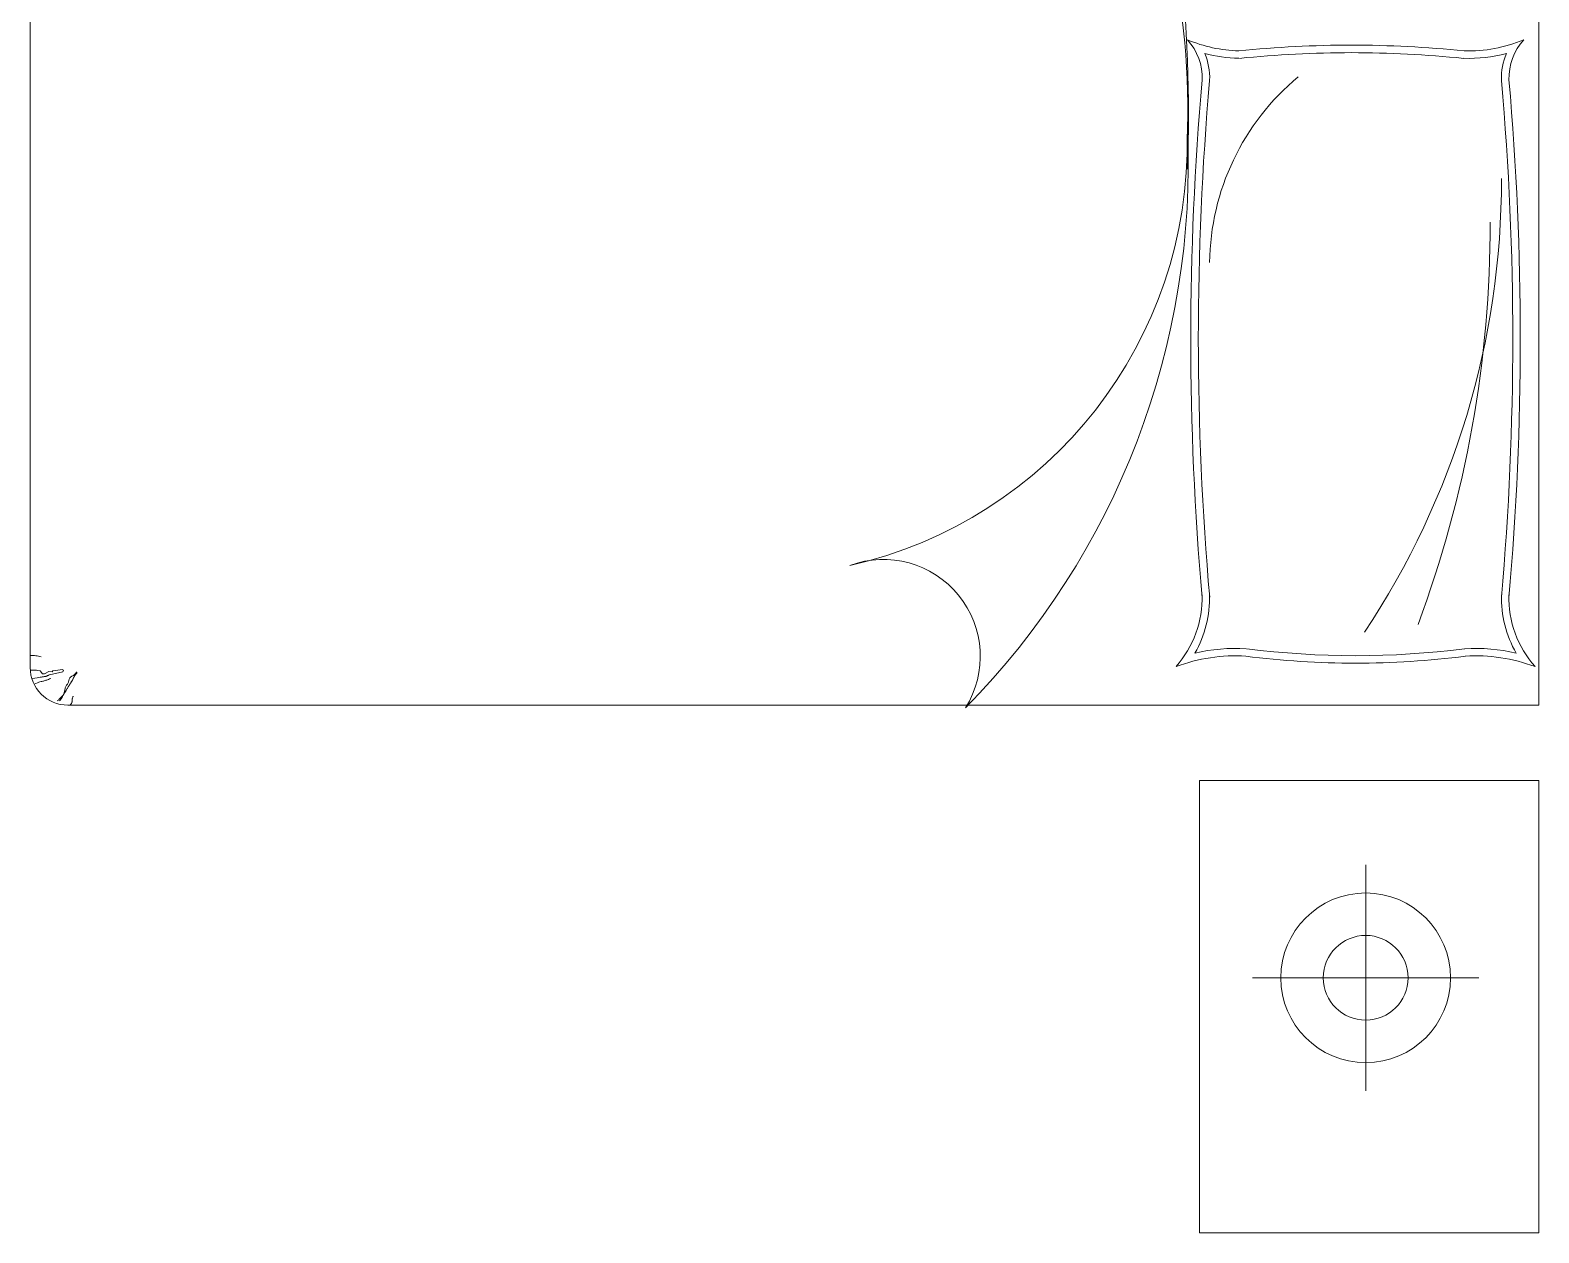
# Model space of a CAD drawing. Extents: x 72956 to 162056, y -6841 to 35159.
# Drawn here: x 137401 to 139401, y 6853 to 8448 of the extents above; entities that cross this region are included whole.
import ezdxf

# ---------------------------------------------------------------- set-up
doc = ezdxf.new("R2010")
doc.units = 0
doc.header["$LTSCALE"] = 1000
doc.header["$MEASUREMENT"] = 0
doc.layers.add('-厨卫', color=154, linetype='CONTINUOUS')
doc.layers.add('-家具', color=44, linetype='CONTINUOUS', lineweight=9)

# ---------------------------------------------------------------- blocks, each defined once
blk = doc.blocks.new('ee')
at = {"layer": '-家具'}
for p, q in [((182189.8, 130344.9, 23437.5), (182189.8, 128544.9, 23437.5)), ((180189.9, 128594.7, 23437.5), (180189.9, 130291.3, 23437.5)), ((180189.9, 128643, 23437.5), (180189.9, 130243, 23437.5)), ((180191.7, 128610.6, 23437.5), (180189.8, 128610.7, 23437.5)), ((180193.5, 128610.6, 23437.5), (180191.7, 128610.6, 23437.5)), ((180193.5, 128610.6, 23437.5), (180191.7, 128610.6, 23437.5)), ((180195.4, 128610.6, 23437.5), (180193.5, 128610.6, 23437.5)), ((180195.4, 128610.6, 23437.5), (180193.5, 128610.6, 23437.5)), ((180197.2, 128610.5, 23437.5), (180195.4, 128610.6, 23437.5)), ((180197.2, 128610.5, 23437.5), (180195.4, 128610.6, 23437.5)), ((180199, 128610.3, 23437.5), (180197.2, 128610.5, 23437.5)), ((180199, 128610.3, 23437.5), (180197.2, 128610.5, 23437.5)), ((180200.9, 128610, 23437.5), (180199, 128610.3, 23437.5)), ((180200.9, 128610, 23437.5), (180199, 128610.3, 23437.5)), ((180202.7, 128609.6, 23437.5), (180200.9, 128610, 23437.5)), ((180202.7, 128609.6, 23437.5), (180200.9, 128610, 23437.5)), ((180204.5, 128609.1, 23437.5), (180202.7, 128609.6, 23437.5)), ((180204.5, 128609.1, 23437.5), (180202.7, 128609.6, 23437.5)), ((180198.4, 128591.1, 23437.5), (180190, 128591.2, 23437.5)), ((180190, 128591.2, 23437.5), (180191.5, 128591.2, 23437.5)), ((180198.4, 128591.1, 23437.5), (180190, 128591.2, 23437.5)), ((180195.8, 128580.7, 23437.5), (180192.1, 128580, 23437.5)), ((180195.8, 128580.7, 23437.5), (180192.1, 128580, 23437.5)), ((180198.9, 128581.2, 23437.5), (180195.8, 128580.7, 23437.5)), ((180198.9, 128581.2, 23437.5), (180195.8, 128580.7, 23437.5)), ((180200, 128590.9, 23437.5), (180198.4, 128591.1, 23437.5)), ((180200, 128590.9, 23437.5), (180198.4, 128591.1, 23437.5)), ((180201.3, 128581.6, 23437.5), (180198.9, 128581.2, 23437.5)), ((180201.3, 128581.6, 23437.5), (180198.9, 128581.2, 23437.5)), ((180202.9, 128590.2, 23437.5), (180200, 128590.9, 23437.5)), ((180202.9, 128590.2, 23437.5), (180200, 128590.9, 23437.5)), ((180203.2, 128581.9, 23437.5), (180201.3, 128581.6, 23437.5)), ((180203.2, 128581.9, 23437.5), (180201.3, 128581.6, 23437.5)), ((180206.2, 128586.6, 23437.5), (180202.9, 128590.2, 23437.5)), ((180206.2, 128586.6, 23437.5), (180202.9, 128590.2, 23437.5)), ((180204.7, 128582.2, 23437.5), (180203.2, 128581.9, 23437.5)), ((180204.7, 128582.2, 23437.5), (180203.2, 128581.9, 23437.5)), ((180205.9, 128582.3, 23437.5), (180204.7, 128582.2, 23437.5)), ((180205.9, 128582.3, 23437.5), (180204.7, 128582.2, 23437.5)), ((180206.8, 128582.5, 23437.5), (180205.9, 128582.3, 23437.5)), ((180206.8, 128582.5, 23437.5), (180205.9, 128582.3, 23437.5)), ((180209, 128586.6, 23437.5), (180206.2, 128586.6, 23437.5)), ((180209, 128586.6, 23437.5), (180206.2, 128586.6, 23437.5)), ((180207.6, 128582.6, 23437.5), (180206.8, 128582.5, 23437.5)), ((180207.6, 128582.6, 23437.5), (180206.8, 128582.5, 23437.5)), ((180208.3, 128582.7, 23437.5), (180207.6, 128582.6, 23437.5)), ((180208.3, 128582.7, 23437.5), (180207.6, 128582.6, 23437.5)), ((180208.9, 128582.8, 23437.5), (180208.3, 128582.7, 23437.5)), ((180208.9, 128582.8, 23437.5), (180208.3, 128582.7, 23437.5)), ((180209.5, 128582.9, 23437.5), (180208.9, 128582.8, 23437.5)), ((180209.5, 128582.9, 23437.5), (180208.9, 128582.8, 23437.5)), ((180214.7, 128589.6, 23437.5), (180209, 128586.6, 23437.5)), ((180214.7, 128589.6, 23437.5), (180209, 128586.6, 23437.5)), ((180210.1, 128583, 23437.5), (180209.5, 128582.9, 23437.5)), ((180210.1, 128583, 23437.5), (180209.5, 128582.9, 23437.5)), ((180210.7, 128583.1, 23437.5), (180210.1, 128583, 23437.5)), ((180210.7, 128583.1, 23437.5), (180210.1, 128583, 23437.5)), ((180211.2, 128583.3, 23437.5), (180210.7, 128583.1, 23437.5)), ((180211.2, 128583.3, 23437.5), (180210.7, 128583.1, 23437.5)), ((180211.8, 128583.5, 23437.5), (180211.2, 128583.3, 23437.5)), ((180211.8, 128583.5, 23437.5), (180211.2, 128583.3, 23437.5)), ((180212.4, 128583.7, 23437.5), (180211.8, 128583.5, 23437.5)), ((180212.4, 128583.7, 23437.5), (180211.8, 128583.5, 23437.5)), ((180213, 128584, 23437.5), (180212.4, 128583.7, 23437.5)), ((180213, 128584, 23437.5), (180212.4, 128583.7, 23437.5)), ((180213.8, 128584.4, 23437.5), (180213, 128584, 23437.5)), ((180213.8, 128584.4, 23437.5), (180213, 128584, 23437.5)), ((180215, 128584.9, 23437.5), (180213.8, 128584.4, 23437.5)), ((180215, 128584.9, 23437.5), (180213.8, 128584.4, 23437.5)), ((180218.8, 128589, 23437.5), (180214.7, 128589.6, 23437.5)), ((180218.8, 128589, 23437.5), (180214.7, 128589.6, 23437.5)), ((180216.8, 128585.5, 23437.5), (180215, 128584.9, 23437.5)), ((180216.8, 128585.5, 23437.5), (180215, 128584.9, 23437.5)), ((180215.6, 128579.6, 23437.5), (180217.3, 128580.2, 23437.5)), ((180215.6, 128579.6, 23437.5), (180217.3, 128580.2, 23437.5)), ((180219.3, 128586.1, 23437.5), (180216.8, 128585.5, 23437.5)), ((180219.3, 128586.1, 23437.5), (180216.8, 128585.5, 23437.5)), ((180220, 128590.4, 23437.5), (180218.8, 128589, 23437.5)), ((180220, 128590.4, 23437.5), (180218.8, 128589, 23437.5)), ((180222.8, 128586.9, 23437.5), (180219.3, 128586.1, 23437.5)), ((180222.8, 128586.9, 23437.5), (180219.3, 128586.1, 23437.5)), ((180223.9, 128590.9, 23437.5), (180220, 128590.4, 23437.5)), ((180223.9, 128590.9, 23437.5), (180220, 128590.4, 23437.5)), ((180227.4, 128587.9, 23437.5), (180222.8, 128586.9, 23437.5)), ((180227.4, 128587.9, 23437.5), (180222.8, 128586.9, 23437.5)), ((180232.3, 128592.1, 23437.5), (180223.9, 128590.9, 23437.5)), ((180232.3, 128592.1, 23437.5), (180223.9, 128590.9, 23437.5)), ((180233.3, 128589, 23437.5), (180227.4, 128587.9, 23437.5)), ((180233.3, 128589, 23437.5), (180227.4, 128587.9, 23437.5)), ((180233.9, 128591.1, 23437.5), (180232.3, 128592.1, 23437.5)), ((180232.3, 128592.1, 23437.5), (180232.3, 128592.1, 23437.5)), ((180233.9, 128591.1, 23437.5), (180232.3, 128592.1, 23437.5)), ((180232.3, 128592.1, 23437.5), (180232.3, 128592.1, 23437.5)), ((180233.3, 128589, 23437.5), (180233.9, 128591.1, 23437.5)), ((180233.3, 128589, 23437.5), (180233.9, 128591.1, 23437.5)), ((180242, 128580.2, 23437.5), (180241.7, 128579.5, 23437.5)), ((180242, 128580.2, 23437.5), (180241.7, 128579.5, 23437.5)), ((180242.3, 128580.9, 23437.5), (180242, 128580.2, 23437.5)), ((180242.3, 128580.9, 23437.5), (180242, 128580.2, 23437.5)), ((180242.7, 128581.5, 23437.5), (180242.3, 128580.9, 23437.5)), ((180242.7, 128581.5, 23437.5), (180242.3, 128580.9, 23437.5)), ((180243.3, 128582, 23437.5), (180242.7, 128581.5, 23437.5)), ((180243.3, 128582, 23437.5), (180242.7, 128581.5, 23437.5)), ((180243.9, 128582.5, 23437.5), (180243.3, 128582, 23437.5)), ((180243.9, 128582.5, 23437.5), (180243.3, 128582, 23437.5)), ((180244.5, 128582.9, 23437.5), (180243.9, 128582.5, 23437.5)), ((180244.5, 128582.9, 23437.5), (180243.9, 128582.5, 23437.5)), ((180245.2, 128583.3, 23437.5), (180244.5, 128582.9, 23437.5)), ((180245.2, 128583.3, 23437.5), (180244.5, 128582.9, 23437.5)), ((180246, 128583.6, 23437.5), (180245.2, 128583.3, 23437.5)), ((180246, 128583.6, 23437.5), (180245.2, 128583.3, 23437.5)), ((180246.7, 128584, 23437.5), (180246, 128583.6, 23437.5)), ((180246.7, 128584, 23437.5), (180246, 128583.6, 23437.5)), ((180247.4, 128584.4, 23437.5), (180246.7, 128584, 23437.5)), ((180247.4, 128584.4, 23437.5), (180246.7, 128584, 23437.5)), ((180246.8, 128579.9, 23437.5), (180247.1, 128580.5, 23437.5)), ((180246.8, 128579.9, 23437.5), (180247.1, 128580.5, 23437.5)), ((180247.1, 128580.5, 23437.5), (180247.4, 128581.1, 23437.5)), ((180247.1, 128580.5, 23437.5), (180247.4, 128581.1, 23437.5)), ((180248.1, 128584.9, 23437.5), (180247.4, 128584.4, 23437.5)), ((180248.1, 128584.9, 23437.5), (180247.4, 128584.4, 23437.5)), ((180247.4, 128581.1, 23437.5), (180247.7, 128581.7, 23437.5)), ((180247.4, 128581.1, 23437.5), (180247.7, 128581.7, 23437.5)), ((180247.7, 128581.7, 23437.5), (180248, 128582.3, 23437.5)), ((180247.7, 128581.7, 23437.5), (180248, 128582.3, 23437.5)), ((180248, 128582.3, 23437.5), (180248.3, 128582.9, 23437.5)), ((180248, 128582.3, 23437.5), (180248.3, 128582.9, 23437.5)), ((180248.7, 128585.4, 23437.5), (180248.1, 128584.9, 23437.5)), ((180248.7, 128585.4, 23437.5), (180248.1, 128584.9, 23437.5)), ((180248.3, 128582.9, 23437.5), (180248.6, 128583.4, 23437.5)), ((180248.3, 128582.9, 23437.5), (180248.6, 128583.4, 23437.5)), ((180248.6, 128583.4, 23437.5), (180249, 128584, 23437.5)), ((180248.6, 128583.4, 23437.5), (180249, 128584, 23437.5)), ((180249.2, 128585.9, 23437.5), (180248.7, 128585.4, 23437.5)), ((180249.2, 128585.9, 23437.5), (180248.7, 128585.4, 23437.5)), ((180249, 128584, 23437.5), (180249.3, 128584.4, 23437.5)), ((180249, 128584, 23437.5), (180249.3, 128584.4, 23437.5)), ((180249.6, 128586.5, 23437.5), (180249.2, 128585.9, 23437.5)), ((180249.6, 128586.5, 23437.5), (180249.2, 128585.9, 23437.5)), ((180249.3, 128584.4, 23437.5), (180249.7, 128584.9, 23437.5)), ((180249.3, 128584.4, 23437.5), (180249.7, 128584.9, 23437.5)), ((180250, 128587, 23437.5), (180249.6, 128586.5, 23437.5)), ((180250, 128587, 23437.5), (180249.6, 128586.5, 23437.5)), ((180249.7, 128584.9, 23437.5), (180250.1, 128585.4, 23437.5)), ((180249.7, 128584.9, 23437.5), (180250.1, 128585.4, 23437.5)), ((180250.4, 128587.5, 23437.5), (180250, 128587, 23437.5)), ((180250.4, 128587.5, 23437.5), (180250, 128587, 23437.5)), ((180250.1, 128585.4, 23437.5), (180250.4, 128585.8, 23437.5)), ((180250.1, 128585.4, 23437.5), (180250.4, 128585.8, 23437.5)), ((180250.7, 128588, 23437.5), (180250.4, 128587.5, 23437.5)), ((180250.7, 128588, 23437.5), (180250.4, 128587.5, 23437.5)), ((180250.4, 128585.8, 23437.5), (180250.7, 128586.2, 23437.5)), ((180250.4, 128585.8, 23437.5), (180250.7, 128586.2, 23437.5)), ((180251, 128588.3, 23437.5), (180250.7, 128588, 23437.5)), ((180251, 128588.3, 23437.5), (180250.7, 128588, 23437.5)), ((180250.7, 128586.2, 23437.5), (180251, 128586.6, 23437.5)), ((180250.7, 128586.2, 23437.5), (180251, 128586.6, 23437.5)), ((180251.2, 128588.6, 23437.5), (180251, 128588.3, 23437.5)), ((180251.2, 128588.6, 23437.5), (180251, 128588.3, 23437.5)), ((180251, 128586.6, 23437.5), (180251.3, 128587, 23437.5)), ((180251, 128586.6, 23437.5), (180251.3, 128587, 23437.5)), ((180251.4, 128588.7, 23437.5), (180251.2, 128588.6, 23437.5)), ((180251.4, 128588.7, 23437.5), (180251.2, 128588.6, 23437.5)), ((180251.3, 128587, 23437.5), (180251.5, 128587.3, 23437.5)), ((180251.3, 128587, 23437.5), (180251.5, 128587.3, 23437.5)), ((180251.5, 128588.7, 23437.5), (180251.4, 128588.7, 23437.5)), ((180251.5, 128588.7, 23437.5), (180251.4, 128588.7, 23437.5)), ((180251.7, 128588.7, 23437.5), (180251.5, 128588.7, 23437.5)), ((180251.7, 128588.7, 23437.5), (180251.5, 128588.7, 23437.5)), ((180251.5, 128587.3, 23437.5), (180251.6, 128587.7, 23437.5)), ((180251.5, 128587.3, 23437.5), (180251.6, 128587.7, 23437.5)), ((180251.6, 128587.7, 23437.5), (180251.7, 128588, 23437.5)), ((180251.6, 128587.7, 23437.5), (180251.7, 128588, 23437.5)), ((180251.7, 128588.5, 23437.5), (180251.7, 128588.7, 23437.5)), ((180251.7, 128588.5, 23437.5), (180251.7, 128588.7, 23437.5)), ((180251.8, 128588.3, 23437.5), (180251.7, 128588.5, 23437.5)), ((180251.8, 128588.3, 23437.5), (180251.7, 128588.5, 23437.5)), ((180251.7, 128588, 23437.5), (180251.8, 128588.3, 23437.5)), ((180251.7, 128588, 23437.5), (180251.8, 128588.3, 23437.5)), ((180195, 128572.7, 23437.5), (180197.3, 128573.7, 23437.5)), ((180195, 128572.7, 23437.5), (180197.3, 128573.7, 23437.5)), ((180197.3, 128573.7, 23437.5), (180199.4, 128574.5, 23437.5)), ((180197.3, 128573.7, 23437.5), (180199.4, 128574.5, 23437.5)), ((180199.4, 128574.5, 23437.5), (180201.2, 128575.2, 23437.5)), ((180199.4, 128574.5, 23437.5), (180201.2, 128575.2, 23437.5)), ((180201.2, 128575.2, 23437.5), (180202.8, 128575.7, 23437.5)), ((180201.2, 128575.2, 23437.5), (180202.8, 128575.7, 23437.5)), ((180202.8, 128575.7, 23437.5), (180204.2, 128576.1, 23437.5)), ((180202.8, 128575.7, 23437.5), (180204.2, 128576.1, 23437.5)), ((180204.2, 128576.1, 23437.5), (180205.4, 128576.4, 23437.5)), ((180204.2, 128576.1, 23437.5), (180205.4, 128576.4, 23437.5)), ((180205.4, 128576.4, 23437.5), (180206.6, 128576.7, 23437.5)), ((180205.4, 128576.4, 23437.5), (180206.6, 128576.7, 23437.5)), ((180206.6, 128576.7, 23437.5), (180207.6, 128576.9, 23437.5)), ((180206.6, 128576.7, 23437.5), (180207.6, 128576.9, 23437.5)), ((180207.6, 128576.9, 23437.5), (180208.6, 128577.2, 23437.5)), ((180207.6, 128576.9, 23437.5), (180208.6, 128577.2, 23437.5)), ((180208.6, 128577.2, 23437.5), (180209.6, 128577.5, 23437.5)), ((180208.6, 128577.2, 23437.5), (180209.6, 128577.5, 23437.5)), ((180209.6, 128577.5, 23437.5), (180210.6, 128577.8, 23437.5)), ((180209.6, 128577.5, 23437.5), (180210.6, 128577.8, 23437.5)), ((180210.6, 128577.8, 23437.5), (180211.7, 128578.1, 23437.5)), ((180210.6, 128577.8, 23437.5), (180211.7, 128578.1, 23437.5)), ((180211.7, 128578.1, 23437.5), (180212.8, 128578.5, 23437.5)), ((180211.7, 128578.1, 23437.5), (180212.8, 128578.5, 23437.5)), ((180212.8, 128578.5, 23437.5), (180214.1, 128579, 23437.5)), ((180212.8, 128578.5, 23437.5), (180214.1, 128579, 23437.5)), ((180214.1, 128579, 23437.5), (180215.6, 128579.6, 23437.5)), ((180214.1, 128579, 23437.5), (180215.6, 128579.6, 23437.5)), ((180234.5, 128560.1, 23437.5), (180234.3, 128559.6, 23437.5)), ((180234.5, 128560.1, 23437.5), (180234.3, 128559.6, 23437.5)), ((180234.7, 128560.8, 23437.5), (180234.5, 128560.1, 23437.5)), ((180234.7, 128560.8, 23437.5), (180234.5, 128560.1, 23437.5)), ((180234.6, 128559.8, 23437.5), (180234.9, 128560.2, 23437.5)), ((180234.6, 128559.8, 23437.5), (180234.9, 128560.2, 23437.5)), ((180234.9, 128561.4, 23437.5), (180234.7, 128560.8, 23437.5)), ((180234.9, 128561.4, 23437.5), (180234.7, 128560.8, 23437.5)), ((180235.1, 128562.2, 23437.5), (180234.9, 128561.4, 23437.5)), ((180235.1, 128562.2, 23437.5), (180234.9, 128561.4, 23437.5)), ((180234.9, 128560.2, 23437.5), (180235.1, 128560.6, 23437.5)), ((180234.9, 128560.2, 23437.5), (180235.1, 128560.6, 23437.5)), ((180235.3, 128563, 23437.5), (180235.1, 128562.2, 23437.5)), ((180235.3, 128563, 23437.5), (180235.1, 128562.2, 23437.5)), ((180235.1, 128560.6, 23437.5), (180235.4, 128561.1, 23437.5)), ((180235.1, 128560.6, 23437.5), (180235.4, 128561.1, 23437.5)), ((180235.4, 128563.9, 23437.5), (180235.3, 128563, 23437.5)), ((180235.4, 128563.9, 23437.5), (180235.3, 128563, 23437.5)), ((180235.6, 128564.8, 23437.5), (180235.4, 128563.9, 23437.5)), ((180235.6, 128564.8, 23437.5), (180235.4, 128563.9, 23437.5)), ((180235.4, 128561.1, 23437.5), (180235.7, 128561.5, 23437.5)), ((180235.4, 128561.1, 23437.5), (180235.7, 128561.5, 23437.5)), ((180235.9, 128565.8, 23437.5), (180235.6, 128564.8, 23437.5)), ((180235.9, 128565.8, 23437.5), (180235.6, 128564.8, 23437.5)), ((180235.7, 128561.5, 23437.5), (180236, 128562, 23437.5)), ((180235.7, 128561.5, 23437.5), (180236, 128562, 23437.5)), ((180236.1, 128566.7, 23437.5), (180235.9, 128565.8, 23437.5)), ((180236.1, 128566.7, 23437.5), (180235.9, 128565.8, 23437.5)), ((180236, 128562, 23437.5), (180236.3, 128562.5, 23437.5)), ((180236, 128562, 23437.5), (180236.3, 128562.5, 23437.5)), ((180236.4, 128567.7, 23437.5), (180236.1, 128566.7, 23437.5)), ((180236.4, 128567.7, 23437.5), (180236.1, 128566.7, 23437.5)), ((180236.3, 128562.5, 23437.5), (180236.6, 128563, 23437.5)), ((180236.3, 128562.5, 23437.5), (180236.6, 128563, 23437.5)), ((180236.8, 128568.6, 23437.5), (180236.4, 128567.7, 23437.5)), ((180236.8, 128568.6, 23437.5), (180236.4, 128567.7, 23437.5)), ((180236.6, 128563, 23437.5), (180236.9, 128563.5, 23437.5)), ((180236.6, 128563, 23437.5), (180236.9, 128563.5, 23437.5)), ((180237.2, 128569.5, 23437.5), (180236.8, 128568.6, 23437.5)), ((180237.2, 128569.5, 23437.5), (180236.8, 128568.6, 23437.5)), ((180236.9, 128563.5, 23437.5), (180237.3, 128564.1, 23437.5)), ((180236.9, 128563.5, 23437.5), (180237.3, 128564.1, 23437.5)), ((180237.7, 128570.4, 23437.5), (180237.2, 128569.5, 23437.5)), ((180237.7, 128570.4, 23437.5), (180237.2, 128569.5, 23437.5)), ((180237.3, 128564.1, 23437.5), (180237.7, 128564.7, 23437.5)), ((180237.3, 128564.1, 23437.5), (180237.7, 128564.7, 23437.5)), ((180238.2, 128571.3, 23437.5), (180237.7, 128570.4, 23437.5)), ((180238.2, 128571.3, 23437.5), (180237.7, 128570.4, 23437.5)), ((180237.7, 128564.7, 23437.5), (180238.1, 128565.4, 23437.5)), ((180237.7, 128564.7, 23437.5), (180238.1, 128565.4, 23437.5)), ((180238.1, 128565.4, 23437.5), (180238.5, 128566.1, 23437.5)), ((180238.1, 128565.4, 23437.5), (180238.5, 128566.1, 23437.5)), ((180238.7, 128572.1, 23437.5), (180238.2, 128571.3, 23437.5)), ((180238.7, 128572.1, 23437.5), (180238.2, 128571.3, 23437.5)), ((180238.5, 128566.1, 23437.5), (180238.9, 128566.8, 23437.5)), ((180238.5, 128566.1, 23437.5), (180238.9, 128566.8, 23437.5)), ((180239.2, 128572.9, 23437.5), (180238.7, 128572.1, 23437.5)), ((180239.2, 128572.9, 23437.5), (180238.7, 128572.1, 23437.5)), ((180238.9, 128566.8, 23437.5), (180239.3, 128567.5, 23437.5)), ((180238.9, 128566.8, 23437.5), (180239.3, 128567.5, 23437.5)), ((180239.7, 128573.7, 23437.5), (180239.2, 128572.9, 23437.5)), ((180239.7, 128573.7, 23437.5), (180239.2, 128572.9, 23437.5)), ((180239.3, 128567.5, 23437.5), (180239.7, 128568.3, 23437.5)), ((180239.3, 128567.5, 23437.5), (180239.7, 128568.3, 23437.5)), ((180240.1, 128574.6, 23437.5), (180239.7, 128573.7, 23437.5)), ((180240.1, 128574.6, 23437.5), (180239.7, 128573.7, 23437.5)), ((180239.7, 128568.3, 23437.5), (180240.2, 128569, 23437.5)), ((180239.7, 128568.3, 23437.5), (180240.2, 128569, 23437.5)), ((180240.5, 128575.4, 23437.5), (180240.1, 128574.6, 23437.5)), ((180240.5, 128575.4, 23437.5), (180240.1, 128574.6, 23437.5)), ((180240.2, 128569, 23437.5), (180240.6, 128569.7, 23437.5)), ((180240.2, 128569, 23437.5), (180240.6, 128569.7, 23437.5)), ((180240.8, 128576.2, 23437.5), (180240.5, 128575.4, 23437.5)), ((180240.8, 128576.2, 23437.5), (180240.5, 128575.4, 23437.5)), ((180240.6, 128569.7, 23437.5), (180241, 128570.4, 23437.5)), ((180240.6, 128569.7, 23437.5), (180241, 128570.4, 23437.5)), ((180241.1, 128577.1, 23437.5), (180240.8, 128576.2, 23437.5)), ((180241.1, 128577.1, 23437.5), (180240.8, 128576.2, 23437.5)), ((180241, 128570.4, 23437.5), (180241.4, 128571, 23437.5)), ((180241, 128570.4, 23437.5), (180241.4, 128571, 23437.5)), ((180241.3, 128577.9, 23437.5), (180241.1, 128577.1, 23437.5)), ((180241.3, 128577.9, 23437.5), (180241.1, 128577.1, 23437.5)), ((180241.5, 128578.7, 23437.5), (180241.3, 128577.9, 23437.5)), ((180241.5, 128578.7, 23437.5), (180241.3, 128577.9, 23437.5)), ((180241.4, 128571, 23437.5), (180241.8, 128571.7, 23437.5)), ((180241.4, 128571, 23437.5), (180241.8, 128571.7, 23437.5)), ((180241.7, 128579.5, 23437.5), (180241.5, 128578.7, 23437.5)), ((180241.7, 128579.5, 23437.5), (180241.5, 128578.7, 23437.5)), ((180241.8, 128571.7, 23437.5), (180242.2, 128572.3, 23437.5)), ((180241.8, 128571.7, 23437.5), (180242.2, 128572.3, 23437.5)), ((180242.2, 128572.3, 23437.5), (180242.6, 128572.9, 23437.5)), ((180242.2, 128572.3, 23437.5), (180242.6, 128572.9, 23437.5)), ((180242.6, 128572.9, 23437.5), (180243, 128573.4, 23437.5)), ((180242.6, 128572.9, 23437.5), (180243, 128573.4, 23437.5)), ((180243, 128573.4, 23437.5), (180243.3, 128574, 23437.5)), ((180243, 128573.4, 23437.5), (180243.3, 128574, 23437.5)), ((180243.3, 128574, 23437.5), (180243.7, 128574.5, 23437.5)), ((180243.3, 128574, 23437.5), (180243.7, 128574.5, 23437.5)), ((180243.7, 128574.5, 23437.5), (180244, 128575, 23437.5)), ((180243.7, 128574.5, 23437.5), (180244, 128575, 23437.5)), ((180244, 128575, 23437.5), (180244.3, 128575.6, 23437.5)), ((180244, 128575, 23437.5), (180244.3, 128575.6, 23437.5)), ((180244.3, 128575.6, 23437.5), (180244.7, 128576.1, 23437.5)), ((180244.3, 128575.6, 23437.5), (180244.7, 128576.1, 23437.5)), ((180244.7, 128576.1, 23437.5), (180245, 128576.6, 23437.5)), ((180244.7, 128576.1, 23437.5), (180245, 128576.6, 23437.5)), ((180245, 128576.6, 23437.5), (180245.3, 128577.1, 23437.5)), ((180245, 128576.6, 23437.5), (180245.3, 128577.1, 23437.5)), ((180245.3, 128577.1, 23437.5), (180245.6, 128577.7, 23437.5)), ((180245.3, 128577.1, 23437.5), (180245.6, 128577.7, 23437.5)), ((180245.6, 128577.7, 23437.5), (180245.9, 128578.2, 23437.5)), ((180245.6, 128577.7, 23437.5), (180245.9, 128578.2, 23437.5)), ((180245.9, 128578.2, 23437.5), (180246.2, 128578.8, 23437.5)), ((180245.9, 128578.2, 23437.5), (180246.2, 128578.8, 23437.5)), ((180246.2, 128578.8, 23437.5), (180246.5, 128579.3, 23437.5)), ((180246.2, 128578.8, 23437.5), (180246.5, 128579.3, 23437.5)), ((180246.5, 128579.3, 23437.5), (180246.8, 128579.9, 23437.5)), ((180246.5, 128579.3, 23437.5), (180246.8, 128579.9, 23437.5)), ((180226.5, 128551.1, 23437.5), (180225.7, 128550.4, 23437.5)), ((180226.5, 128551.1, 23437.5), (180225.7, 128550.4, 23437.5)), ((180227.2, 128551.7, 23437.5), (180226.5, 128551.1, 23437.5)), ((180227.2, 128551.7, 23437.5), (180226.5, 128551.1, 23437.5)), ((180227.8, 128552.3, 23437.5), (180227.2, 128551.7, 23437.5)), ((180227.8, 128552.3, 23437.5), (180227.2, 128551.7, 23437.5)), ((180228.4, 128552.9, 23437.5), (180227.8, 128552.3, 23437.5)), ((180228.4, 128552.9, 23437.5), (180227.8, 128552.3, 23437.5)), ((180228.9, 128553.4, 23437.5), (180228.4, 128552.9, 23437.5)), ((180228.9, 128553.4, 23437.5), (180228.4, 128552.9, 23437.5)), ((180228.8, 128550.4, 23437.5), (180229.7, 128551.6, 23437.5)), ((180228.8, 128550.4, 23437.5), (180229.7, 128551.6, 23437.5)), ((180229.3, 128553.9, 23437.5), (180228.9, 128553.4, 23437.5)), ((180229.3, 128553.9, 23437.5), (180228.9, 128553.4, 23437.5)), ((180229.7, 128554.3, 23437.5), (180229.3, 128553.9, 23437.5)), ((180229.7, 128554.3, 23437.5), (180229.3, 128553.9, 23437.5)), ((180230.1, 128554.8, 23437.5), (180229.7, 128554.3, 23437.5)), ((180230.1, 128554.8, 23437.5), (180229.7, 128554.3, 23437.5)), ((180229.7, 128551.6, 23437.5), (180230.5, 128552.7, 23437.5)), ((180229.7, 128551.6, 23437.5), (180230.5, 128552.7, 23437.5)), ((180230.5, 128555.2, 23437.5), (180230.1, 128554.8, 23437.5)), ((180230.5, 128555.2, 23437.5), (180230.1, 128554.8, 23437.5)), ((180230.9, 128555.5, 23437.5), (180230.5, 128555.2, 23437.5)), ((180230.9, 128555.5, 23437.5), (180230.5, 128555.2, 23437.5)), ((180230.5, 128552.7, 23437.5), (180231.2, 128553.7, 23437.5)), ((180230.5, 128552.7, 23437.5), (180231.2, 128553.7, 23437.5)), ((180231.3, 128555.9, 23437.5), (180230.9, 128555.5, 23437.5)), ((180231.3, 128555.9, 23437.5), (180230.9, 128555.5, 23437.5)), ((180231.2, 128553.7, 23437.5), (180231.7, 128554.5, 23437.5)), ((180231.2, 128553.7, 23437.5), (180231.7, 128554.5, 23437.5)), ((180231.6, 128556.2, 23437.5), (180231.3, 128555.9, 23437.5)), ((180231.6, 128556.2, 23437.5), (180231.3, 128555.9, 23437.5)), ((180232, 128556.5, 23437.5), (180231.6, 128556.2, 23437.5)), ((180232, 128556.5, 23437.5), (180231.6, 128556.2, 23437.5)), ((180231.7, 128554.5, 23437.5), (180232.1, 128555.2, 23437.5)), ((180231.7, 128554.5, 23437.5), (180232.1, 128555.2, 23437.5)), ((180232.3, 128556.9, 23437.5), (180232, 128556.5, 23437.5)), ((180232.3, 128556.9, 23437.5), (180232, 128556.5, 23437.5)), ((180232.1, 128555.2, 23437.5), (180232.5, 128555.9, 23437.5)), ((180232.1, 128555.2, 23437.5), (180232.5, 128555.9, 23437.5)), ((180232.6, 128557.2, 23437.5), (180232.3, 128556.9, 23437.5)), ((180232.6, 128557.2, 23437.5), (180232.3, 128556.9, 23437.5)), ((180232.5, 128555.9, 23437.5), (180232.8, 128556.5, 23437.5)), ((180232.5, 128555.9, 23437.5), (180232.8, 128556.5, 23437.5)), ((180233, 128557.5, 23437.5), (180232.6, 128557.2, 23437.5)), ((180233, 128557.5, 23437.5), (180232.6, 128557.2, 23437.5)), ((180232.8, 128556.5, 23437.5), (180233.1, 128557.1, 23437.5)), ((180232.8, 128556.5, 23437.5), (180233.1, 128557.1, 23437.5)), ((180233.3, 128557.9, 23437.5), (180233, 128557.5, 23437.5)), ((180233.3, 128557.9, 23437.5), (180233, 128557.5, 23437.5)), ((180233.1, 128557.1, 23437.5), (180233.3, 128557.6, 23437.5)), ((180233.1, 128557.1, 23437.5), (180233.3, 128557.6, 23437.5)), ((180233.5, 128558.3, 23437.5), (180233.3, 128557.9, 23437.5)), ((180233.5, 128558.3, 23437.5), (180233.3, 128557.9, 23437.5)), ((180233.3, 128557.6, 23437.5), (180233.6, 128558, 23437.5)), ((180233.3, 128557.6, 23437.5), (180233.6, 128558, 23437.5)), ((180233.8, 128558.7, 23437.5), (180233.5, 128558.3, 23437.5)), ((180233.8, 128558.7, 23437.5), (180233.5, 128558.3, 23437.5)), ((180233.6, 128558, 23437.5), (180233.8, 128558.5, 23437.5)), ((180233.6, 128558, 23437.5), (180233.8, 128558.5, 23437.5)), ((180234.1, 128559.1, 23437.5), (180233.8, 128558.7, 23437.5)), ((180234.1, 128559.1, 23437.5), (180233.8, 128558.7, 23437.5)), ((180233.8, 128558.5, 23437.5), (180234.1, 128559, 23437.5)), ((180233.8, 128558.5, 23437.5), (180234.1, 128559, 23437.5)), ((180234.3, 128559.6, 23437.5), (180234.1, 128559.1, 23437.5)), ((180234.3, 128559.6, 23437.5), (180234.1, 128559.1, 23437.5)), ((180234.1, 128559, 23437.5), (180234.4, 128559.4, 23437.5)), ((180234.1, 128559, 23437.5), (180234.4, 128559.4, 23437.5)), ((180234.4, 128559.4, 23437.5), (180234.6, 128559.8, 23437.5)), ((180234.4, 128559.4, 23437.5), (180234.6, 128559.8, 23437.5)), ((180239.8, 128544.9, 23437.5), (182189.8, 128544.9, 23437.5)), ((180239.8, 128544.9, 23437.5), (182189.8, 128544.9, 23437.5)), ((180242.9, 128544.9, 23437.5), (180243.8, 128546.1, 23437.5)), ((180242.9, 128544.9, 23437.5), (180243.8, 128546.1, 23437.5)), ((180243.8, 128546.1, 23437.5), (180244.4, 128547.1, 23437.5)), ((180243.8, 128546.1, 23437.5), (180244.4, 128547.1, 23437.5)), ((180244.4, 128547.1, 23437.5), (180244.9, 128547.9, 23437.5)), ((180244.4, 128547.1, 23437.5), (180244.9, 128547.9, 23437.5)), ((180244.9, 128547.9, 23437.5), (180245.2, 128548.7, 23437.5)), ((180244.9, 128547.9, 23437.5), (180245.2, 128548.7, 23437.5)), ((180245.2, 128548.7, 23437.5), (180245.4, 128549.3, 23437.5)), ((180245.2, 128548.7, 23437.5), (180245.4, 128549.3, 23437.5)), ((180245.4, 128549.3, 23437.5), (180245.5, 128549.9, 23437.5)), ((180245.4, 128549.3, 23437.5), (180245.5, 128549.9, 23437.5)), ((180245.5, 128552.2, 23437.5), (180245.6, 128552.6, 23437.5)), ((180245.5, 128552.2, 23437.5), (180245.6, 128552.6, 23437.5)), ((180245.5, 128551.7, 23437.5), (180245.5, 128552.2, 23437.5)), ((180245.5, 128551.7, 23437.5), (180245.5, 128552.2, 23437.5)), ((180245.5, 128551.3, 23437.5), (180245.5, 128551.7, 23437.5)), ((180245.5, 128551.3, 23437.5), (180245.5, 128551.7, 23437.5)), ((180245.5, 128550.8, 23437.5), (180245.5, 128551.3, 23437.5)), ((180245.5, 128550.8, 23437.5), (180245.5, 128551.3, 23437.5)), ((180245.5, 128550.4, 23437.5), (180245.5, 128550.8, 23437.5)), ((180245.5, 128550.4, 23437.5), (180245.5, 128550.8, 23437.5)), ((180245.5, 128549.9, 23437.5), (180245.5, 128550.4, 23437.5)), ((180245.5, 128549.9, 23437.5), (180245.5, 128550.4, 23437.5)), ((180245.6, 128553, 23437.5), (180245.7, 128553.5, 23437.5)), ((180245.6, 128553, 23437.5), (180245.7, 128553.5, 23437.5)), ((180245.6, 128552.6, 23437.5), (180245.6, 128553, 23437.5)), ((180245.6, 128552.6, 23437.5), (180245.6, 128553, 23437.5)), ((180245.7, 128553.5, 23437.5), (180245.8, 128553.9, 23437.5)), ((180245.7, 128553.5, 23437.5), (180245.8, 128553.9, 23437.5)), ((180245.8, 128553.9, 23437.5), (180245.9, 128554.4, 23437.5)), ((180245.8, 128553.9, 23437.5), (180245.9, 128554.4, 23437.5)), ((180245.9, 128554.4, 23437.5), (180246.1, 128554.8, 23437.5)), ((180245.9, 128554.4, 23437.5), (180246.1, 128554.8, 23437.5)), ((180246.1, 128554.8, 23437.5), (180246.2, 128555.3, 23437.5)), ((180246.1, 128554.8, 23437.5), (180246.2, 128555.3, 23437.5)), ((180246.2, 128555.3, 23437.5), (180246.4, 128555.7, 23437.5)), ((180246.2, 128555.3, 23437.5), (180246.4, 128555.7, 23437.5)), ((180246.4, 128555.7, 23437.5), (180246.6, 128556.1, 23437.5)), ((180246.4, 128555.7, 23437.5), (180246.6, 128556.1, 23437.5)), ((180246.6, 128556.1, 23437.5), (180246.8, 128556.4, 23437.5)), ((180246.6, 128556.1, 23437.5), (180246.8, 128556.4, 23437.5)), ((180246.8, 128556.4, 23437.5), (180246.9, 128556.7, 23437.5)), ((180246.8, 128556.4, 23437.5), (180246.9, 128556.7, 23437.5)), ((180246.9, 128556.7, 23437.5), (180247, 128556.9, 23437.5)), ((180246.9, 128556.7, 23437.5), (180247, 128556.9, 23437.5)), ((180247, 128556.9, 23437.5), (180247, 128556.9, 23437.5)), ((180247, 128556.9, 23437.5), (180247, 128556.9, 23437.5)), ((181739.8, 128444.9, 23437.5), (182189.8, 128444.9, 23437.5)), ((181739.8, 127844.9, 23437.5), (181739.8, 128444.9, 23437.5)), ((181739.8, 128444.9, 23437.5), (182189.8, 128444.9, 23437.5)), ((181739.8, 127844.9, 23437.5), (181739.8, 128444.9, 23437.5)), ((182189.8, 128444.9, 23437.5), (182189.8, 127844.9, 23437.5)), ((181960.3, 128333.2, 23437.5), (181960.3, 128033.2, 23437.5)), ((181960.3, 128333.2, 23437.5), (181960.3, 128033.2, 23437.5)), ((181810.3, 128183.2, 23437.5), (182110.3, 128183.2, 23437.5)), ((181810.3, 128183.2, 23437.5), (182110.3, 128183.2, 23437.5)), ((182189.8, 127844.9, 23437.5), (181739.8, 127844.9, 23437.5))]:
    blk.add_line(p, q, dxfattribs=at)
for radius in [112.5, 112.5, 56.2, 56.2]:
    blk.add_circle((181960.3, 128183.2, 23437.5), radius, dxfattribs=at)
for centre, radius, start, end in [((179833.9, 129329.6, 23437.5), 1891.5, 357.7705, 32.4615), ((179833.9, 129329.6, 23437.5), 1891.5, 357.7705, 32.4615), ((180748.5, 129335.3, 23437.5), 976, 357.6057, 57.2457), ((180748.5, 129335.3, 23437.5), 976, 357.6057, 57.2457), ((181667.8, 129376.6, 23437.5), 75.8, 358.1988, 42.1405), ((181797.6, 129604.3, 23437.5), 191.6, 247.3977, 268.3923), ((181667.8, 129376.6, 23437.5), 75.8, 358.1988, 42.1405), ((181797.6, 129604.3, 23437.5), 191.6, 247.3977, 268.3923), ((181941.5, 127953.5, 23437.5), 1466.9, 84.1588, 95.8412), ((181941.5, 127953.5, 23437.5), 1466.9, 84.1588, 95.8412), ((182096.2, 129604.3, 23437.5), 191.6, 268.3923, 292.6023), ((182096.2, 129604.3, 23437.5), 191.6, 268.3923, 292.6023), ((182226, 129376.6, 23437.5), 75.8, 137.8595, 181.8012), ((182226, 129376.6, 23437.5), 75.8, 137.8595, 181.8012), ((181667.8, 129376.6, 23437.5), 85.7, 358.1988, 22.4287), ((181797.6, 129604.3, 23437.5), 201.5, 255.4484, 268.3923), ((181667.8, 129376.6, 23437.5), 85.7, 358.1988, 22.4287), ((181797.6, 129604.3, 23437.5), 201.5, 255.4484, 268.3923), ((181941.5, 127953.5, 23437.5), 1456.9, 84.1588, 95.8412), ((181941.5, 127953.5, 23437.5), 1456.9, 84.1588, 95.8412), ((182096.2, 129604.3, 23437.5), 201.5, 268.3923, 284.5516), ((182096.2, 129604.3, 23437.5), 201.5, 268.3923, 284.5516), ((182226, 129376.6, 23437.5), 85.7, 157.5713, 181.8012), ((182226, 129376.6, 23437.5), 85.7, 157.5713, 181.8012), ((185646.9, 129031, 23437.5), 3918.5, 174.9757, 185.0328), ((185646.9, 129031, 23437.5), 3918.5, 174.9757, 185.0328), ((185646.9, 129031, 23437.5), 3908.5, 174.9753, 185.0331), ((185646.9, 129031, 23437.5), 3908.5, 174.9753, 185.0331), ((182078, 129128.3, 23437.5), 324.6, 129.6644, 179.3734), ((182078, 129128.3, 23437.5), 324.6, 129.6644, 179.3734), ((178246.8, 129031, 23437.5), 3908.5, 354.9669, 5.0247), ((178246.8, 129031, 23437.5), 3908.5, 354.9669, 5.0247), ((178246.8, 129031, 23437.5), 3918.5, 354.9672, 5.0243), ((178246.8, 129031, 23437.5), 3918.5, 354.9672, 5.0243), ((181149.8, 129290, 23437.5), 574, 282.7591, 1.1757), ((181149.8, 129290, 23437.5), 574, 282.7591, 1.1757), ((180697.4, 129262.3, 23437.5), 1027.7, 315.4564, 2.6749), ((180697.4, 129262.3, 23437.5), 1027.7, 315.4564, 2.6749), ((181060.1, 129241.4, 23437.5), 1080.2, 326.2863, 0.1102), ((181060.1, 129241.4, 23437.5), 1080.2, 326.2863, 0.1102), ((180604.9, 129183, 23437.5), 1520.5, 339.5604, 0.098), ((180604.9, 129183, 23437.5), 1520.5, 339.5604, 0.098), ((181320.9, 128609.6, 23437.5), 128.5, 327.9527, 110.2034), ((181320.9, 128609.6, 23437.5), 128.5, 327.9527, 110.2034), ((181606, 128687.3, 23437.5), 137.5, 318.4161, 1.5527), ((181606, 128687.3, 23437.5), 137.5, 318.4161, 1.5527), ((181606, 128687.3, 23437.5), 147.4, 330.1487, 1.5527), ((181606, 128687.3, 23437.5), 147.4, 330.1487, 1.5527), ((182287.7, 128687.3, 23437.5), 147.4, 178.4473, 209.8513), ((182287.7, 128687.3, 23437.5), 147.4, 178.4473, 209.8513), ((182287.7, 128687.3, 23437.5), 137.5, 178.4473, 221.5839), ((182287.7, 128687.3, 23437.5), 137.5, 178.4473, 221.5839), ((181787.7, 128385.1, 23437.5), 235.1, 86.5245, 103.2301), ((181787.7, 128385.1, 23437.5), 235.1, 86.5245, 103.2301), ((182106, 128385.1, 23437.5), 235.1, 76.7699, 93.4755), ((182106, 128385.1, 23437.5), 235.1, 76.7699, 93.4755), ((181787.7, 128385.1, 23437.5), 225.2, 86.5245, 110.485), ((181787.7, 128385.1, 23437.5), 225.2, 86.5245, 110.485), ((181946.9, 129740.9, 23437.5), 1140.4, 262.668, 277.332), ((181946.9, 129740.9, 23437.5), 1140.4, 262.668, 277.332), ((181946.9, 129740.9, 23437.5), 1130.4, 262.668, 277.332), ((181946.9, 129740.9, 23437.5), 1130.4, 262.668, 277.332), ((182106, 128385.1, 23437.5), 225.2, 69.515, 93.4755), ((182106, 128385.1, 23437.5), 225.2, 69.515, 93.4755), ((180239.8, 128594.9, 23437.5), 50, 180, 270), ((180239.8, 128594.9, 23437.5), 50, 180, 270)]:
    blk.add_arc(centre, radius, start, end, dxfattribs=at)
blk = doc.blocks.new('A-6家具9')
at = {"layer": '-家具'}
blk.add_blockref('ee', (8517.8, -65123.1, -23437.5), dxfattribs=at)

msp = doc.modelspace()

# ---------------------------------------------------------------- block references
at = {"layer": '-厨卫'}
msp.add_blockref('A-6家具9', (-51306.882, -55869.08), dxfattribs=at)

doc.saveas('drawing.dxf')
